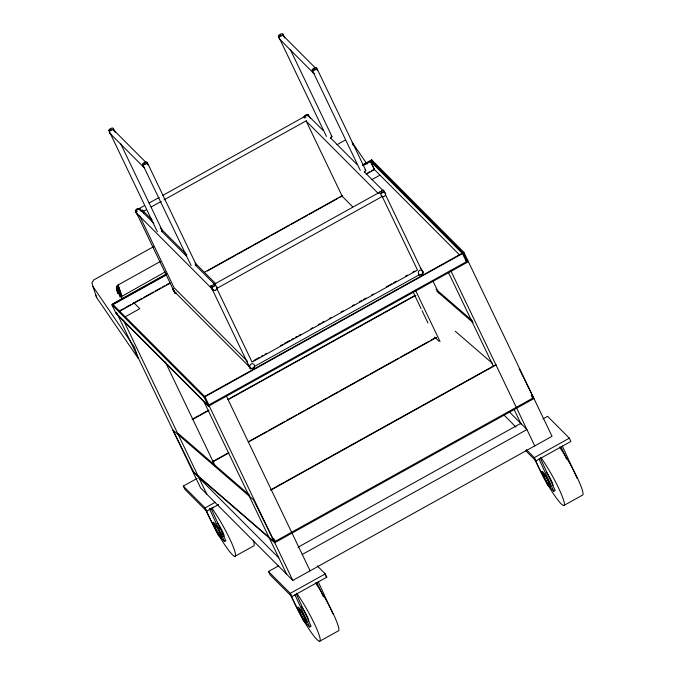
<?xml version="1.0" encoding="UTF-8"?>
<svg xmlns="http://www.w3.org/2000/svg" width="675" height="675" viewBox="0 0 675 675"><rect width="100%" height="100%" fill="white"/><g stroke="black" fill="none" stroke-linecap="round" stroke-linejoin="round"><path stroke-width="1.01" d="M135.278 210.718L137.742 215.03L135.363 210.701L144.475 205.605M210.575 286.242L213.038 290.554L210.659 286.225L383.392 190.156L385.602 194.349M310.483 118.471L308.095 114.623L308.559 116.016M383.392 190.156L383.468 190.62M117.703 293.017C116.623 290.579 115.239 286.689 118.184 284.934L160.557 261.377M165.189 271.941L120.842 296.924L117.129 285.846M149.065 203.048L159.182 197.429M162.852 195.379L308.095 114.623M140.67 211.123L142.4 210.161L152.044 219.839M146.585 209.562L142.906 211.604L141.37 210.068M151.183 207.006L161.291 201.386M164.05 199.851L306.509 120.639M153.63 246.645L93.732 279.956L91.935 282.766L92.981 286.563L134.494 347.279L138.206 358.358L96.702 297.641L95.673 295.11M337.027 144.669L345.33 140.062M116.471 289.322L122.723 299.278M166.7 273.805L112.463 303.961L204.972 396.748L208.887 404.924M362.492 164.936L371.689 159.823L463.885 252.307L552.04 436.303L292.823 580.433L200.618 487.949L116.834 313.09M362.905 165.189L371.132 160.616L463.328 253.091L467.64 262.094L208.415 406.223L116.218 313.74L111.907 304.746L166.109 274.607M113.079 304.577L166.413 274.919M363.218 165.493L370.575 161.401L374.49 169.577L366.213 174.184M116.691 312.449L115.822 312.922L208.027 405.405L467.243 261.276L465.758 259.782M119.45 310.913L123.179 308.838M124.968 307.842L130.537 304.746M132.325 303.75L141.564 298.612M143.362 297.616L153.512 291.971M155.318 290.967L160.869 287.879M162.667 286.875L164.548 285.837M166.345 284.833L169.138 283.281M367.689 172.884L369.588 171.83M371.368 170.834L374.178 169.273L459.692 255.04M118.834 311.732L170.336 283.095M204.533 272.202L342.394 195.547M207.428 270.953L235.913 255.108M237.752 254.087L269.924 236.199M271.763 235.178L289.221 225.467M291.06 224.446L300.257 219.333M302.088 218.312L307.606 215.249M309.445 214.228L337.939 198.382M339.778 197.362L342.529 195.826M125.255 316.786L139.809 308.694L133.667 302.527M371.748 179.736L379.932 175.179M217.637 287.997L382.177 196.509M253.927 360.433L259.436 357.37M261.276 356.349L263.115 355.328M264.954 354.299L266.794 353.278M280.581 345.617L282.42 344.596M284.259 343.567L289.769 340.504M291.608 339.483L293.448 338.462M295.287 337.441L297.127 336.42M298.957 335.391L300.797 334.37M310.913 328.75L312.744 327.729M318.262 324.658L320.102 323.637M321.941 322.616L323.781 321.595M329.29 318.532L331.13 317.503M341.238 311.884L343.077 310.863M352.266 305.75L354.105 304.729M359.623 301.666L361.462 300.645M363.302 299.624L366.052 298.088M371.571 295.017L373.41 293.996M386.277 286.841L391.787 283.778M393.626 282.757L396.385 281.222M405.574 276.109L407.413 275.088M412.931 272.025L414.771 271.004M254.137 366.601L419.597 274.607M204.66 396.436L463.885 252.307M111.907 304.746L204.112 397.229L463.328 253.091M192.13 419.344L208.685 410.138M227.998 399.406L414.678 295.599M192.4 419.58L208.955 410.375M228.268 399.634L415.868 295.321M213.891 460.89L228.648 452.689M248.839 441.467L266.338 431.738M268.152 430.726L284.723 421.512M286.546 420.5L296.671 414.872M298.502 413.851L304.028 410.78M305.859 409.759L315.056 404.646M316.887 403.625L327.004 397.997M328.843 396.976L338.04 391.863M339.871 390.842L368.39 374.988M370.212 373.975L398.739 358.113M400.545 357.109L429.081 341.246M430.878 340.242L435.518 337.66M212.321 462.147L228.876 452.942M248.189 442.209L436.708 337.382M218.632 504.546L206.66 511.203L184.874 489.35L183.305 486.076L197.117 478.398M183.305 486.076L205.09 507.929L215.224 502.293M213.494 507.144L210.743 508.672L209.267 508.612M270.633 489.881L495.02 365.116M270.903 490.109L496.201 364.837M205.301 509.161L218.32 535.309L224.547 541.553L225.914 540.793L211.123 508.537M234.976 556.318L253.631 545.94A31.666 4.16 60.9 0 0 253.26 540.186M533.545 397.727L274.32 541.856L193.717 472.112M274.742 542.7L253.479 499.795L172.876 430.051L194.138 472.956L274.742 542.7L533.959 398.562L519.185 368.744M297.962 547.282L520.779 423.385M317.267 565.886L325.257 573.902L326.818 577.167L291.828 596.633L270.042 574.779L268.473 571.506L278.606 565.878M542.962 418.888L547.568 416.323L569.354 438.176L570.923 441.442L535.925 460.907L525.758 450.706M302.265 554.47L526.922 429.553L508.942 411.514M268.473 571.506L290.258 593.359L325.257 573.902M526.365 449.618L534.355 457.633L569.354 438.176M290.469 594.591L303.488 620.738L309.715 626.982L311.082 626.223L296.291 593.966M534.566 458.865L547.585 485.013L553.812 491.257L555.188 490.497L540.388 458.241M319.688 641.25L338.344 630.88A31.666 4.16 60.9 0 0 332.809 612.841A31.666 4.16 60.9 0 0 315.293 582.837M563.844 505.491L582.5 495.121A31.666 4.16 60.9 0 0 576.973 477.082A31.666 4.16 60.9 0 0 559.448 447.078M420.803 268.245L423.267 272.557L422.786 272.177M436.05 289.339L472.399 320.794M436.767 291.187L473.116 322.642M455.237 331.197L492.379 363.327M178.487 433.671L249.607 495.214M315.503 68.099L283.171 35.665A2.489 2.244 -44.9 0 1 283.5 36.155M279.501 39.04L313.31 72.951M465.75 258.432L467.8 260.483M309.741 117.079L323.038 130.41M330.429 137.827L357.024 164.498M364.407 171.914L382.877 190.434M378.236 193.396L306.248 121.188L342.276 196.383L352.662 206.803M434.725 337.07L438.818 341.187M503.457 414.509L516.038 427.132M147.403 163.865L113.594 129.954A2.489 2.244 -44.9 0 1 114.1 131.009M109.932 133.329L143.733 167.24M160.211 228.032L186.924 254.829M195.092 263.014L215.865 283.854M140.51 210.018L153.807 223.358M161.932 231.508L186.317 255.968M195.176 264.862L215.123 284.867M136.105 212.659L212.937 289.727M247.573 361.446L174.099 287.752L139.43 215.384M173.483 290.68L250.324 367.748M325.367 575.716L326.818 577.167M198.931 477.765L278.834 557.913M367.031 164.109L352.207 142.425L353.135 145.193M422.187 271.308L422.499 271.789M531.292 395.398L532.676 398.199M273.797 538.574L275.189 541.375M466.383 261.757L462.468 253.572L370.263 161.097L374.178 169.273M450.976 271.046L534.76 445.913M448.47 272.481L493.552 366.567M514.038 409.328L521.328 424.541M534.355 457.633L535.925 460.907M433.198 281.559L438.666 292.967M371.689 159.823L373.958 164.565M371.132 160.616L372.001 162.43M385.678 195.109L420.803 268.414M381.923 195.843L417.504 270.093L252.062 362.078L216.489 287.828M316.769 68.124A2.489 1.038 -25.6 0 1 313.495 70.478A2.489 1.038 -25.6 0 1 313.175 68.647A2.489 1.038 -25.6 0 1 316.769 68.124L365.74 170.345M312.196 70.048L360.264 170.37M415.462 290.216L440.058 341.533M412.965 291.659L421.158 308.762M422.069 310.66L427.984 323.021M282.96 34.214A2.489 1.038 -25.6 0 1 279.686 36.568A2.489 1.038 -25.6 0 1 279.374 34.746A2.489 1.038 -25.6 0 1 282.96 34.214L284.774 38.002M290.216 49.359L331.931 136.434M278.387 36.138L326.455 136.46M210.895 286.521L250.079 368.297A2.489 1.038 -25.6 0 0 252.847 368.255A2.489 1.038 -25.6 0 0 254.526 366.137M147.192 162.413A2.489 1.038 -25.6 0 1 143.918 164.768A2.489 1.038 -25.6 0 1 143.606 162.937A2.489 1.038 -25.6 0 1 147.192 162.413L196.163 264.634M142.619 164.337L191.143 265.604M113.383 128.503A2.489 1.038 -25.6 0 1 110.118 130.857A2.489 1.038 -25.6 0 1 109.797 129.026A2.489 1.038 -25.6 0 1 113.383 128.503L115.197 132.292M120.639 143.648L162.363 230.723M108.81 130.427L157.334 231.694M142.4 210.161L143.75 212.979M226.319 395.955L310.103 570.822M135.599 210.997L174.783 292.773M208.752 404.975L292.823 580.433M204.112 397.229L208.415 406.223M203.799 401.304L286.673 574.265M290.258 593.359L291.828 596.633M165.307 361.91L215.393 466.45M123.441 320.203L206.769 494.117M205.09 507.929L206.66 511.203M562.342 446.032L577.142 478.288M560.976 446.799L566.629 459.127M539.013 459.008L553.812 491.257M318.246 581.757L333.045 614.014M316.879 582.525L323.401 596.751M294.916 594.734L309.715 626.982M209.748 509.304L224.547 541.553M383.628 191.033L383.856 191.54A2.489 1.038 -25.6 0 1 379.789 193.236M118.184 284.934L121.897 296.021M117.948 285.078L121.66 296.156M116.589 286.858L119.99 297.017M116.362 288.039L118.218 293.583M117.458 291.532L118.057 293.389M92.981 286.563L96.702 297.641M213.933 460.789A2.489 2.32 -49 0 1 213.401 461.177M195.37 264.17A2.489 1.038 -25.6 0 1 195.623 265.655M331.138 135.97A2.489 1.038 -25.6 0 1 330.413 138.164M146.947 163.485A2.489 2.244 -44.9 0 1 147.909 164.919M144.737 167.847A2.489 2.244 -44.9 0 1 143.353 164.953M144.062 163.89A2.489 2.244 -44.9 0 1 145.184 163.266M110.928 133.937A2.489 2.244 -44.9 0 1 109.831 130.469M110.261 129.98A2.489 2.244 -44.9 0 1 111.375 129.355M161.561 230.259A2.489 1.038 -25.6 0 1 161.823 231.744M316.98 69.576A2.489 2.244 -44.9 0 1 317.301 70.065M314.305 73.558A2.489 2.244 -44.9 0 1 312.922 70.664M313.639 69.601A2.489 2.244 -44.9 0 1 314.752 68.977M280.505 39.648A2.489 2.244 -44.9 0 1 279.113 36.762M279.83 35.691A2.489 2.244 -44.9 0 1 280.952 35.066M304.087 117.914A2.489 2.244 -44.9 0 1 307.268 114.986M136.553 213.03A2.489 2.244 -44.9 0 1 136.004 209.798A2.489 2.244 -44.9 0 1 139.32 208.904M423.014 272.447A2.489 1.038 -25.6 0 1 421.04 274.708A2.489 1.038 -25.6 0 1 418.601 274.303M173.939 291.06A2.489 2.244 -44.9 0 1 173.104 288.402M215.468 284.597A2.489 1.038 -25.6 0 1 212.482 286.9A2.489 1.038 -25.6 0 1 211.435 285.491M213.595 284.293A2.489 1.038 -25.6 0 1 215.072 284.2M176.656 293.077A2.489 1.038 -25.6 0 1 174.994 292.115M140.172 209.073A2.489 1.038 -25.6 0 1 139.632 210.102M137.472 211.3A2.489 1.038 -25.6 0 1 136.139 209.967A2.489 1.038 -25.6 0 1 140.046 208.837M381.493 190.822A2.489 1.038 -25.6 0 1 383.746 191.573M379.392 192.839A2.489 1.038 -25.6 0 1 379.932 191.81M306.796 115.079A2.489 1.038 -25.6 0 1 308.129 116.412M305.969 117.619A2.489 1.038 -25.6 0 1 304.493 117.712M304.13 117.003A2.489 1.038 -25.6 0 1 306.197 115.29M364.939 169.881A2.489 1.038 -25.6 0 1 364.222 172.074M540.793 457.447A31.666 4.16 60.9 0 1 562.25 496.412A31.666 4.16 60.9 0 1 556.748 498.538A31.666 4.16 60.9 0 1 535.157 459.624M546.446 472.163A8.733 1.148 60.9 0 1 551.711 481.351A8.733 1.148 60.9 0 1 552.361 485.224M218.886 526.905A8.733 1.148 60.9 0 1 220.016 528.879M221.957 532.735A8.733 1.148 60.9 0 1 222.632 534.355M223.054 535.621A8.733 1.148 60.9 0 1 223.189 536.431M212.051 508.41A31.666 4.16 60.9 0 1 233.466 547.383A31.666 4.16 60.9 0 1 227.812 549.214A31.666 4.16 60.9 0 1 206.255 510.292M217.637 523.015A8.733 1.148 60.9 0 1 222.463 531.309A8.733 1.148 60.9 0 1 223.957 536.228M301.379 606.758A8.733 1.148 60.9 0 1 307.125 616.191A8.733 1.148 60.9 0 1 308.205 620.983M296.637 593.207A31.666 4.16 60.9 0 1 318.195 632.424A31.666 4.16 60.9 0 1 312.255 633.833A31.666 4.16 60.9 0 1 290.697 594.616M172.699 288.807L175.162 293.119L172.699 288.807M247.995 364.34L250.459 368.651L247.995 364.34M383.653 196.636A2.489 2.244 -44.9 0 0 385.096 192.662A2.489 2.244 -44.9 0 0 381.046 193.75A2.489 2.244 -44.9 0 0 383.653 196.636M215.156 290.326A2.489 2.244 -44.9 0 0 216.599 286.343A2.489 2.244 -44.9 0 0 212.549 287.44A2.489 2.244 -44.9 0 0 215.156 290.326M421.031 274.657A2.489 2.244 -44.9 0 0 422.483 270.683A2.489 2.244 -44.9 0 0 418.424 271.78A2.489 2.244 -44.9 0 0 421.031 274.657M252.543 368.348A2.489 2.244 -44.9 0 0 253.986 364.373A2.489 2.244 -44.9 0 0 249.936 365.462A2.489 2.244 -44.9 0 0 252.543 368.348M543.13 475.495A8.733 1.148 60.9 0 0 550.437 486.726A8.733 1.148 60.9 0 0 545.138 475.014A8.733 1.148 60.9 0 0 543.13 475.495M543.991 476.491A6.311 0.827 60.9 0 0 549.273 484.608A6.311 0.827 60.9 0 0 545.442 476.145A6.311 0.827 60.9 0 0 543.991 476.491M214.329 526.222A8.733 1.148 60.9 0 0 221.653 537.511A8.733 1.148 60.9 0 0 216.388 525.85A8.733 1.148 60.9 0 0 214.329 526.222M215.198 527.234A6.311 0.827 60.9 0 0 220.48 535.385A6.311 0.827 60.9 0 0 216.683 526.964A6.311 0.827 60.9 0 0 215.198 527.234M299.033 611.221A8.733 1.148 60.9 0 0 306.34 622.451A8.733 1.148 60.9 0 0 301.042 610.74A8.733 1.148 60.9 0 0 299.033 611.221M299.894 612.217A6.311 0.827 60.9 0 0 305.176 620.325A6.311 0.827 60.9 0 0 301.345 611.871A6.311 0.827 60.9 0 0 299.894 612.217"/></g></svg>
